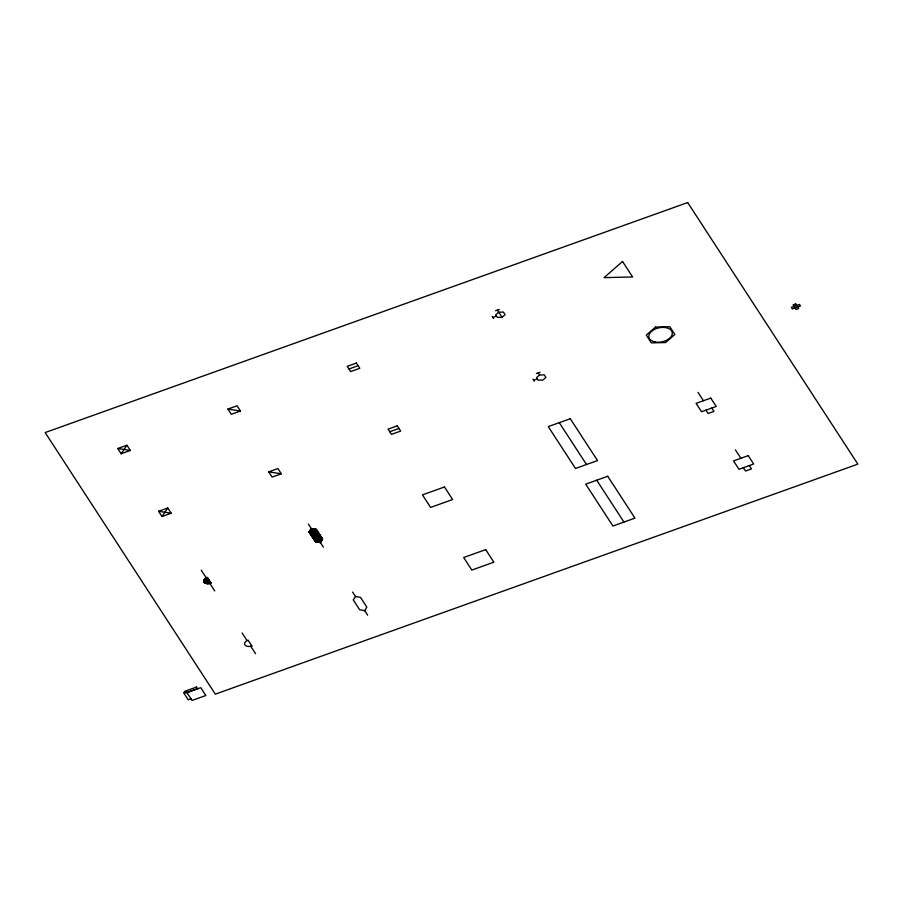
<?xml version="1.0" encoding="UTF-8"?>
<svg xmlns="http://www.w3.org/2000/svg" width="903" height="903" viewBox="0 0 903 903"><rect width="100%" height="100%" fill="white"/><g stroke="black" fill="none" stroke-linecap="round" stroke-linejoin="round"><path stroke-width="1.35" d="M323.376 547.139L320.463 542.658L322.574 539.091L316.208 529.305L311.287 528.548L308.374 524.067M367.623 615.146L364.71 610.665L366.821 607.098L360.455 597.312L355.522 596.556L352.61 592.075M121.16 453.746L126.939 445.213L130.348 450.45L121.16 453.746L117.751 448.509L126.939 445.213M161.998 516.516L167.777 507.994L171.186 513.231L161.998 516.516L158.589 511.279L167.777 507.994M320.463 542.658L315.384 541.665L309.018 531.878L311.287 528.548M355.522 596.556L353.254 599.885L359.62 609.683L364.71 610.665M502.045 317.303L505.093 314.639L503.434 312.088L498.738 312.201L495.691 314.865L497.35 317.404L502.045 317.303L497.372 310.113M539.576 374.982L536.529 377.646L538.188 380.186L542.884 380.073L545.931 377.42L544.272 374.869L539.576 374.982L538.211 372.894M495.544 310.767L499.212 309.458M227.895 409.07L237.094 405.786L240.491 411.023L231.303 414.308L227.895 409.07L240.491 411.023M348.93 368.977L358.119 365.681M492.846 317.45L496.526 316.14M536.382 373.549L540.05 372.228M268.733 471.851L277.932 468.555L281.33 473.793L272.142 477.089L268.733 471.851L281.33 473.793M389.769 431.747L398.957 428.462M533.684 380.231L537.364 378.91M310.88 529.135L312.156 528.673M310.655 529.474L312.664 528.752M310.418 529.813L313.16 528.831M310.192 530.163L313.668 528.91M309.955 530.501L314.165 528.989M309.729 530.84L314.673 529.068M309.492 531.178L315.181 529.147M309.266 531.517L315.678 529.226M309.029 531.856L316.185 529.305M309.142 532.081L316.343 529.497M309.277 532.285L316.479 529.711M309.413 532.499L316.614 529.926M309.548 532.702L316.75 530.129M309.695 532.917L316.885 530.343M309.831 533.12L317.021 530.546M309.966 533.334L317.156 530.761M310.101 533.538L317.292 530.964M310.237 533.752L317.427 531.178M310.372 533.966L317.563 531.382M310.508 534.17L317.698 531.596M310.643 534.384L317.833 531.799M310.779 534.587L317.98 532.014M310.914 534.802L318.116 532.217M311.05 535.005L318.251 532.431M311.185 535.219L318.387 532.646M311.321 535.423L318.522 532.849M311.456 535.637L318.657 533.063M311.591 535.84L318.793 533.267M311.727 536.055L318.928 533.481M311.862 536.258L319.064 533.684M312.009 536.472L319.199 533.899M312.145 536.687L319.335 534.102M312.28 536.89L319.47 534.316M312.415 537.104L319.606 534.52M312.551 537.308L319.741 534.734M312.686 537.522L319.876 534.937M312.822 537.725L320.012 535.152M312.957 537.94L320.147 535.366M313.093 538.143L320.294 535.569M313.228 538.357L320.43 535.784M313.364 538.56L320.565 535.987M313.499 538.775L320.7 536.201M313.634 538.978L320.836 536.405M313.77 539.193L320.971 536.619M205.737 578.089L207.34 577.514M313.905 539.407L321.107 536.822M205.026 578.597L207.476 577.717M314.041 539.61L321.242 537.037M204.586 579.015L207.611 577.931M314.188 539.825L321.378 537.24M204.281 579.376L207.746 578.134M314.323 540.028L321.513 537.454M204.055 579.715L207.882 578.349M314.458 540.242L321.649 537.657M203.897 580.031L208.017 578.563M314.594 540.445L321.784 537.872M203.796 580.324L208.153 578.767M314.729 540.66L321.919 538.086M203.728 580.606L208.288 578.981M314.865 540.863L322.055 538.29M203.694 580.877L208.424 579.184M315 541.078L322.19 538.504M203.706 581.137L208.559 579.399M315.136 541.281L322.326 538.707M203.739 581.374L208.695 579.602M315.271 541.495L322.473 538.922M203.807 581.611L208.83 579.816M315.463 541.687L322.54 539.147M203.897 581.837L208.965 580.019M315.926 541.777L322.348 539.475M204.01 582.051L209.101 580.234M316.4 541.868L322.157 539.802M204.157 582.266L209.236 580.437M316.863 541.958L321.965 540.129M204.326 582.458L209.372 580.652M317.325 542.048L321.773 540.457M204.529 582.638L209.519 580.855M317.8 542.139L321.581 540.784M204.755 582.819L209.654 581.069M318.262 542.229L321.378 541.111M205.015 582.988L209.789 581.284M318.725 542.319L321.186 541.439M205.308 583.135L209.925 581.487M319.199 542.41L320.994 541.766M205.624 583.282L210.06 581.701M319.662 542.5L320.802 542.093M205.997 583.406L210.196 581.904M206.403 583.519L210.331 582.119M206.877 583.609L210.467 582.322M207.43 583.665L210.602 582.537M208.085 583.688L210.738 582.74M208.954 583.643L210.873 582.954M210.704 583.27L207.238 577.367A5.497 3.307 -11.6 0 0 204.033 582.085A5.497 3.307 -11.6 0 0 211.02 583.169M186.955 692.601L200.726 687.668L205.828 695.524L192.068 700.446L186.334 691.709L183.58 692.691L188.208 699.802L190.962 698.82M117.751 448.509L130.348 450.45M158.589 511.279L171.186 513.231M796.875 305.395L797.88 306.941M793.951 306.444L794.956 307.991M711.824 408.043L714.002 411.396L708.121 413.495L705.943 410.154M749.253 465.598L751.431 468.939L745.562 471.05L743.383 467.698M697.996 392.353L703.437 400.729M735.426 449.908L740.878 458.272M492.169 316.4L493.535 318.499M533.007 379.181L534.373 381.28M559.273 422.672L586.499 464.514M596.714 480.215L623.939 522.069M201.267 570.199L206.223 577.807M209.914 583.485L214.733 590.912M242.106 632.98L247.061 640.588M250.752 646.266L255.583 653.693M622.528 261.475L604.051 277.639L632.608 276.973L622.528 261.475M655.522 327.067L646.288 335.148L651.323 342.892L665.59 342.553L674.834 334.471L669.8 326.728L655.522 327.067M687.691 202.554L45.15 432.571L215.309 694.147L857.85 464.131L687.691 202.554M356.414 363.062L347.226 366.358L350.635 371.596L359.823 368.3L356.414 363.062M397.252 425.844L388.064 429.128L391.473 434.366L400.661 431.081L397.252 425.844M795.69 303.893L793.105 304.819L796.141 309.492L798.726 308.566L795.69 303.893M799.46 304.469L791.367 307.37L792.371 308.916L800.464 306.015L799.46 304.469M570.29 418.721L548.256 426.611L575.493 468.465L597.515 460.575L570.29 418.721M444.479 486.988L422.446 494.867L430.607 507.43L452.64 499.54L444.479 486.988M710.785 398.099L696.1 403.359L701.541 411.723L716.226 406.474L710.785 398.099M607.73 476.276L585.697 484.155L612.923 526.009L634.956 518.119L607.73 476.276M485.69 549.622L463.668 557.512L471.829 570.064L493.862 562.185L485.69 549.622M748.215 455.643L733.529 460.902L738.981 469.278L753.666 464.018L748.215 455.643M196.504 687.093L184.449 691.416L185.476 692.985L197.52 688.673L196.504 687.093M251.858 645.95L248.077 640.148A5.497 3.307 -11.6 0 0 244.871 644.866A5.497 3.307 -11.6 0 0 251.858 645.95M655.409 342A11.897 7.168 -11.6 0 0 672.284 332.801A11.897 7.168 -11.6 0 0 653.998 329.64A11.897 7.168 -11.6 0 0 655.409 342"/></g></svg>
